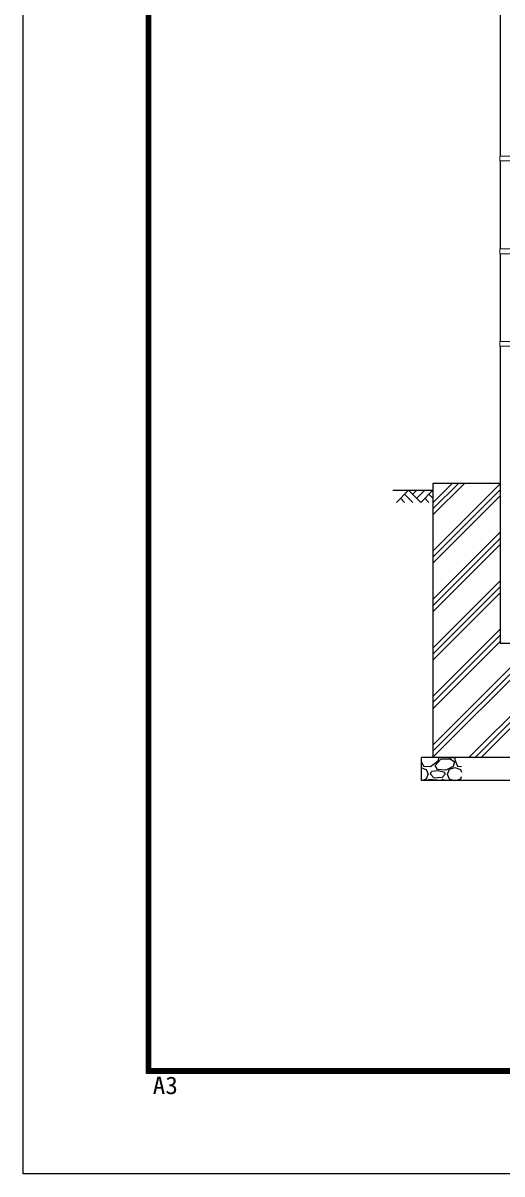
# Model space of a CAD drawing. Units: millimetres, scale not verified. Extents: x -8400 to 8400, y -5940 to 5940.
# Drawn here: x -8400 to -6303, y -5940 to -902 of the extents above; entities that cross this region are included whole.
import ezdxf
from ezdxf.enums import TextEntityAlignment as Align

# ---------------------------------------------------------------- set-up
doc = ezdxf.new("R2010")
doc.units = ezdxf.units.MM
doc.header["$LTSCALE"] = 20
for name, color, linetype, lineweight in [('0-3_D-STR1', 1, 'Continuous', 25), ('0-7_D-DCR-HCH', 7, 'Continuous', 13), ('0-8_D-BGD', 7, 'Continuous', 25), ('0-9_D-STR4', 7, 'Continuous', 25), ('0-A_D-STR3', 3, 'Continuous', 13), ('0-E_D-TTL', 7, 'Continuous', 25)]:
    doc.layers.add(name, color=color, linetype=linetype, lineweight=lineweight)
doc.styles.add('ＭＳ ゴシック', font='')
doc.styles.get('ＭＳ ゴシック').set_extended_font_data('MS Gothic')

msp = doc.modelspace()

# ---------------------------------------------------------------- linework, layer by layer
at = {"layer": '0-3_D-STR1'}
for p, q in [((-6310.63, -319.75), (-6310.63, -1484.25)), ((-6310.63, -1505.25), (-6310.63, -1891)), ((-6310.63, -1912), (-6310.63, -2296)), ((-6310.63, -2317), (-6310.63, -3617)), ((-6310.63, -3617), (-6250.13, -3617))]:
    msp.add_line(p, q, dxfattribs=at)
at = {"layer": '0-7_D-DCR-HCH'}
for p, q in [((-6605.38, -3054.77), (-6467.6, -2917)), ((-6605.38, -3028.26), (-6494.12, -2917)), ((-6605.38, -3001.74), (-6520.63, -2917)), ((-6605.38, -3213.87), (-6310.63, -2919.12)), ((-6711.8, -2947), (-6765.01, -3000.21)), ((-6729.54, -2964.73), (-6693.9, -3000.21)), ((-6711.8, -2947), (-6658.59, -3000.21)), ((-6694.06, -2964.73), (-6676.33, -2947)), ((-6676.33, -2982.47), (-6640.85, -2947)), ((-6658.59, -3000.21), (-6605.38, -2947)), ((-6623.11, -2964.73), (-6605.38, -2982.39)), ((-6605.38, -3240.39), (-6310.63, -2945.64)), ((-6605.38, -3266.91), (-6310.63, -2972.16)), ((-6747.28, -2982.47), (-6729.46, -3000.21)), ((-6640.85, -2982.47), (-6623.03, -3000.21)), ((-6605.38, -3426.01), (-6310.63, -3131.26)), ((-6605.38, -3452.52), (-6310.63, -3157.77)), ((-6605.38, -3479.04), (-6310.63, -3184.29)), ((-6605.38, -3638.14), (-6310.63, -3343.39)), ((-6605.38, -3664.65), (-6310.63, -3369.9)), ((-6605.38, -3691.17), (-6310.63, -3396.42)), ((-6605.38, -4062.4), (-5955.38, -3412.4)), ((-6605.38, -4088.92), (-5955.38, -3438.92)), ((-6605.38, -4115.43), (-5955.38, -3465.43)), ((-6605.38, -3850.27), (-6310.63, -3555.52)), ((-6605.38, -3876.79), (-6310.63, -3582.04)), ((-6605.38, -3903.3), (-6310.63, -3608.55)), ((-6447.84, -4117), (-5955.38, -3624.53)), ((-6421.32, -4117), (-5955.38, -3651.05)), ((-6394.81, -4117), (-5955.38, -3677.57))]:
    msp.add_line(p, q, dxfattribs=at)
at = {"layer": '0-8_D-BGD'}
msp.add_line((-6780.38, -2947), (-6605.38, -2947), dxfattribs=at)
at = {"layer": '0-9_D-STR4'}
for p, q in [((-6310.63, -2917), (-6605.38, -2917)), ((-6605.38, -2917), (-6605.38, -4117)), ((-5905.38, -4117), (-6655.38, -4117)), ((-6655.38, -4217), (-6655.38, -4117)), ((-6615.92, -4156.65), (-6582.92, -4131.15)), ((-6596.42, -4152.15), (-6569.42, -4122.15)), ((-6582.92, -4131.15), (-6578.39, -4117)), ((-6569.42, -4122.15), (-6530.42, -4122.15)), ((-6534.84, -4117), (-6516.92, -4119.15)), ((-6530.42, -4122.15), (-6510.92, -4135.65)), ((-6516.92, -4119.15), (-6515.72, -4117)), ((-6508.96, -4117), (-6509.42, -4126.65)), ((-6509.42, -4126.65), (-6497.42, -4155.15)), ((-6655.38, -4136.25), (-6647.42, -4155.15)), ((-6655.38, -4162.66), (-6635.42, -4170.15)), ((-6647.42, -4155.15), (-6615.92, -4156.65)), ((-6635.42, -4170.15), (-6626.42, -4189.65)), ((-6615.92, -4189.65), (-6611.42, -4177.65)), ((-6582.92, -4174.65), (-6611.42, -4177.65)), ((-6585.92, -4170.15), (-6596.42, -4152.15)), ((-6548.42, -4173.15), (-6585.92, -4170.15)), ((-6552.92, -4182.15), (-6582.92, -4174.65)), ((-6516.92, -4156.65), (-6548.42, -4173.15)), ((-6542.42, -4189.65), (-6533.42, -4168.65)), ((-6533.42, -4168.65), (-6509.42, -4161.15)), ((-6510.92, -4135.65), (-6516.92, -4156.65)), ((-6509.42, -4161.15), (-6485.42, -4170.15)), ((-6497.42, -4155.15), (-6480.38, -4155.96)), ((-6485.42, -4170.15), (-6480.38, -4181.07)), ((-6655.38, -4216.96), (-6633.92, -4210.65)), ((-5905.38, -4217), (-6655.38, -4217)), ((-6633.92, -4210.65), (-6626.42, -4189.65)), ((-6623.42, -4213.65), (-6627.09, -4217)), ((-6587.42, -4216.65), (-6623.42, -4213.65)), ((-6599.42, -4207.65), (-6615.92, -4189.65)), ((-6564.92, -4204.65), (-6599.42, -4207.65)), ((-6587.21, -4217), (-6587.42, -4216.65)), ((-6561.92, -4213.65), (-6569.73, -4217)), ((-6551.42, -4189.65), (-6564.92, -4204.65)), ((-6551.87, -4217), (-6561.92, -4213.65)), ((-6551.42, -4189.65), (-6552.92, -4182.15)), ((-6543.92, -4189.65), (-6534.92, -4210.65)), ((-6534.92, -4210.65), (-6513.33, -4217)), ((-6505.5, -4217), (-6483.92, -4210.65)), ((-6483.92, -4210.65), (-6480.38, -4200.73))]:
    msp.add_line(p, q, dxfattribs=at)
at = {"layer": '0-A_D-STR3'}
for p, q in [((-6312.93, -1484.25), (-6205.38, -1484.25)), ((-6312.93, -1505.25), (-6312.93, -1484.25)), ((-6312.93, -1505.25), (-6205.38, -1505.25)), ((-6312.93, -1891), (-6205.38, -1891)), ((-6312.93, -1891), (-6312.93, -1912)), ((-6312.93, -1912), (-6205.38, -1912)), ((-6312.93, -2296), (-6205.38, -2296)), ((-6312.93, -2296), (-6312.93, -2317)), ((-6312.93, -2317), (-6205.38, -2317))]:
    msp.add_line(p, q, dxfattribs=at)
at = {"layer": '0-E_D-TTL', "color": 2}
msp.add_lwpolyline([(-8400, 5940), (8400, 5940), (8400, -5940), (-8400, -5940)], close=True, dxfattribs=at)
at = {"layer": '0-E_D-TTL'}
for points in [[(-7860, 5500), (7860, 5500), (7860, -5500), (-7860, -5500)], [(-7855, 5495), (7855, 5495), (7855, -5495), (-7855, -5495)], [(-7850, 5490), (7850, 5490), (7850, -5490), (-7850, -5490)], [(-7845, 5485), (7845, 5485), (7845, -5485), (-7845, -5485)], [(-7840, 5480), (7840, 5480), (7840, -5480), (-7840, -5480)]]:
    msp.add_lwpolyline(points, close=True, dxfattribs=at)

# ---------------------------------------------------------------- texts
at = {"layer": '0-E_D-TTL', "style": 'ＭＳ ゴシック', "width": 1.05}
msp.add_text('A3', height=76.97, dxfattribs=at).set_placement((-7832.18, -5613.62), align=Align.BOTTOM_LEFT)

doc.saveas('drawing.dxf')
